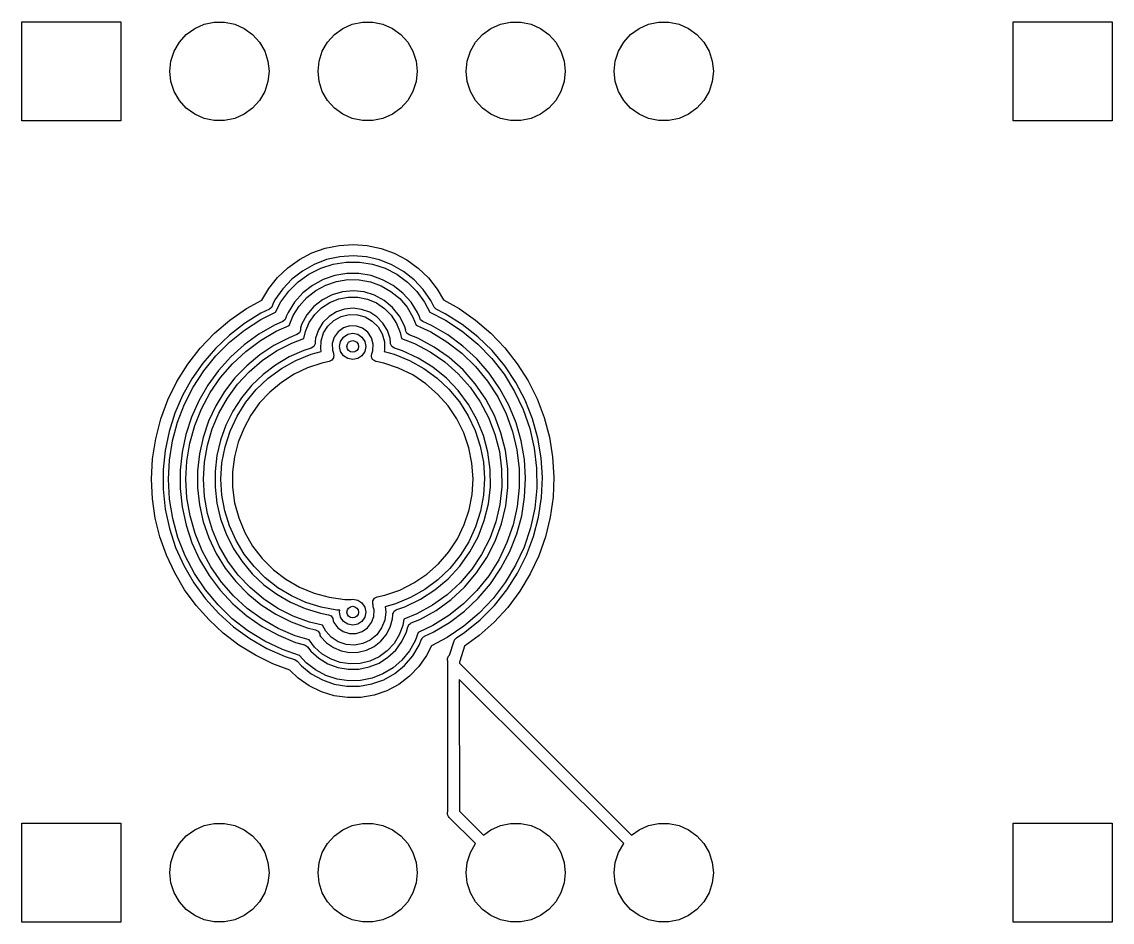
# Model space of a CAD drawing. Extents: x 108.1 to 155.9, y -81.1 to -32.1.
# Drawn here: x 109.07 to 127.77, y -81.1 to -65.65 of the extents above; entities that cross this region are included whole.
import ezdxf

# ---------------------------------------------------------------- set-up
doc = ezdxf.new("R2010")
doc.units = 0
doc.layers.add('BLACK', color=7, linetype='CONTINUOUS')

msp = doc.modelspace()

# ---------------------------------------------------------------- linework, layer by layer
at = {"layer": 'BLACK', "linetype": 'CONTINUOUS'}
for p, q in [((109.075, -67.35), (109.075, -65.65)), ((109.075, -65.65), (110.775, -65.65)), ((110.775, -65.65), (110.775, -67.35)), ((111.896239, -65.868327), (112.04, -65.763878)), ((112.04, -65.763878), (112.202336, -65.691602)), ((112.202336, -65.691602), (112.376151, -65.654656)), ((112.376151, -65.654656), (112.553849, -65.654656)), ((112.553849, -65.654656), (112.727664, -65.691602)), ((112.727664, -65.691602), (112.89, -65.763878)), ((112.89, -65.763878), (113.033761, -65.868327)), ((114.436239, -65.868327), (114.58, -65.763878)), ((114.58, -65.763878), (114.742336, -65.691602)), ((114.742336, -65.691602), (114.916151, -65.654656)), ((114.916151, -65.654656), (115.093849, -65.654656)), ((115.093849, -65.654656), (115.267664, -65.691602)), ((115.267664, -65.691602), (115.43, -65.763878)), ((115.43, -65.763878), (115.573761, -65.868327)), ((116.976239, -65.868327), (117.12, -65.763878)), ((117.12, -65.763878), (117.282336, -65.691602)), ((117.282336, -65.691602), (117.456151, -65.654656)), ((117.456151, -65.654656), (117.633849, -65.654656)), ((117.633849, -65.654656), (117.807664, -65.691602)), ((117.807664, -65.691602), (117.97, -65.763878)), ((117.97, -65.763878), (118.113761, -65.868327)), ((119.516239, -65.868327), (119.66, -65.763878)), ((119.66, -65.763878), (119.822336, -65.691602)), ((119.822336, -65.691602), (119.996151, -65.654656)), ((119.996151, -65.654656), (120.173849, -65.654656)), ((120.173849, -65.654656), (120.347664, -65.691602)), ((120.347664, -65.691602), (120.51, -65.763878)), ((120.51, -65.763878), (120.653761, -65.868327)), ((126.075, -67.35), (126.075, -65.65)), ((126.075, -65.65), (127.775, -65.65)), ((127.775, -65.65), (127.775, -67.35)), ((111.688486, -66.154274), (111.777336, -66.000383)), ((111.777336, -66.000383), (111.896239, -65.868327)), ((113.033761, -65.868327), (113.152664, -66.000383)), ((113.152664, -66.000383), (113.241514, -66.154274)), ((114.228486, -66.154274), (114.317336, -66.000383)), ((114.317336, -66.000383), (114.436239, -65.868327)), ((115.573761, -65.868327), (115.692664, -66.000383)), ((115.692664, -66.000383), (115.781514, -66.154274)), ((116.768486, -66.154274), (116.857336, -66.000383)), ((116.857336, -66.000383), (116.976239, -65.868327)), ((118.113761, -65.868327), (118.232664, -66.000383)), ((118.232664, -66.000383), (118.321514, -66.154274)), ((119.308486, -66.154274), (119.397336, -66.000383)), ((119.397336, -66.000383), (119.516239, -65.868327)), ((120.653761, -65.868327), (120.772664, -66.000383)), ((120.772664, -66.000383), (120.861514, -66.154274)), ((111.633575, -66.323275), (111.688486, -66.154274)), ((113.241514, -66.154274), (113.296425, -66.323275)), ((114.173575, -66.323275), (114.228486, -66.154274)), ((115.781514, -66.154274), (115.836425, -66.323275)), ((116.713575, -66.323275), (116.768486, -66.154274)), ((118.321514, -66.154274), (118.376425, -66.323275)), ((119.253575, -66.323275), (119.308486, -66.154274)), ((120.861514, -66.154274), (120.916425, -66.323275)), ((111.615, -66.5), (111.633575, -66.323275)), ((113.296425, -66.323275), (113.315, -66.5)), ((114.155, -66.5), (114.173575, -66.323275)), ((115.836425, -66.323275), (115.855, -66.5)), ((116.695, -66.5), (116.713575, -66.323275)), ((118.376425, -66.323275), (118.395, -66.5)), ((119.235, -66.5), (119.253575, -66.323275)), ((120.916425, -66.323275), (120.935, -66.5)), ((111.633575, -66.676725), (111.615, -66.5)), ((113.315, -66.5), (113.296425, -66.676725)), ((114.173575, -66.676725), (114.155, -66.5)), ((115.855, -66.5), (115.836425, -66.676725)), ((116.713575, -66.676725), (116.695, -66.5)), ((118.395, -66.5), (118.376425, -66.676725)), ((119.253575, -66.676725), (119.235, -66.5)), ((120.935, -66.5), (120.916425, -66.676725)), ((111.688486, -66.845726), (111.633575, -66.676725)), ((113.296425, -66.676725), (113.241514, -66.845726)), ((114.228486, -66.845726), (114.173575, -66.676725)), ((115.836425, -66.676725), (115.781514, -66.845726)), ((116.768486, -66.845726), (116.713575, -66.676725)), ((118.376425, -66.676725), (118.321514, -66.845726)), ((119.308486, -66.845726), (119.253575, -66.676725)), ((120.916425, -66.676725), (120.861514, -66.845726)), ((111.777336, -66.999617), (111.688486, -66.845726)), ((113.241514, -66.845726), (113.152664, -66.999617)), ((114.317336, -66.999617), (114.228486, -66.845726)), ((115.781514, -66.845726), (115.692664, -66.999617)), ((116.857336, -66.999617), (116.768486, -66.845726)), ((118.321514, -66.845726), (118.232664, -66.999617)), ((119.397336, -66.999617), (119.308486, -66.845726)), ((120.861514, -66.845726), (120.772664, -66.999617)), ((111.896239, -67.131673), (111.777336, -66.999617)), ((112.04, -67.236122), (111.896239, -67.131673)), ((113.033761, -67.131673), (112.89, -67.236122)), ((113.152664, -66.999617), (113.033761, -67.131673)), ((114.436239, -67.131673), (114.317336, -66.999617)), ((114.58, -67.236122), (114.436239, -67.131673)), ((115.573761, -67.131673), (115.43, -67.236122)), ((115.692664, -66.999617), (115.573761, -67.131673)), ((116.976239, -67.131673), (116.857336, -66.999617)), ((117.12, -67.236122), (116.976239, -67.131673)), ((118.113761, -67.131673), (117.97, -67.236122)), ((118.232664, -66.999617), (118.113761, -67.131673)), ((119.516239, -67.131673), (119.397336, -66.999617)), ((119.66, -67.236122), (119.516239, -67.131673)), ((120.653761, -67.131673), (120.51, -67.236122)), ((120.772664, -66.999617), (120.653761, -67.131673)), ((112.202336, -67.308398), (112.04, -67.236122)), ((112.376151, -67.345344), (112.202336, -67.308398)), ((112.727664, -67.308398), (112.553849, -67.345344)), ((112.89, -67.236122), (112.727664, -67.308398)), ((114.742336, -67.308398), (114.58, -67.236122)), ((114.916151, -67.345344), (114.742336, -67.308398)), ((115.267664, -67.308398), (115.093849, -67.345344)), ((115.43, -67.236122), (115.267664, -67.308398)), ((117.282336, -67.308398), (117.12, -67.236122)), ((117.456151, -67.345344), (117.282336, -67.308398)), ((117.807664, -67.308398), (117.633849, -67.345344)), ((117.97, -67.236122), (117.807664, -67.308398)), ((119.822336, -67.308398), (119.66, -67.236122)), ((119.996151, -67.345344), (119.822336, -67.308398)), ((120.347664, -67.308398), (120.173849, -67.345344)), ((120.51, -67.236122), (120.347664, -67.308398)), ((110.775, -67.35), (109.075, -67.35)), ((112.553849, -67.345344), (112.376151, -67.345344)), ((115.093849, -67.345344), (114.916151, -67.345344)), ((117.633849, -67.345344), (117.456151, -67.345344)), ((120.173849, -67.345344), (119.996151, -67.345344)), ((127.775, -67.35), (126.075, -67.35)), ((114.049757, -69.616206), (114.278002, -69.534855)), ((114.278002, -69.534855), (114.515297, -69.485811)), ((114.515297, -69.485811), (114.757092, -69.470015)), ((114.757092, -69.470015), (114.998751, -69.48777)), ((114.998751, -69.48777), (115.23564, -69.538736)), ((115.23564, -69.538736), (115.463219, -69.621934)), ((113.637659, -69.869003), (113.834936, -69.728305)), ((113.834936, -69.728305), (114.049757, -69.616206)), ((114.303249, -69.73145), (114.088895, -69.813477)), ((114.527346, -69.681887), (114.303249, -69.73145)), ((114.756298, -69.665868), (114.527346, -69.681887)), ((114.985113, -69.683742), (114.756298, -69.665868)), ((115.208801, -69.73512), (114.985113, -69.683742)), ((115.422483, -69.818881), (115.208801, -69.73512)), ((115.463219, -69.621934), (115.677124, -69.735771)), ((115.677124, -69.735771), (115.873255, -69.878063)), ((113.461707, -70.035602), (113.637659, -69.869003)), ((113.888959, -69.926178), (113.707801, -70.067095)), ((114.088895, -69.813477), (113.888959, -69.926178)), ((113.99849, -69.979948), (114.200592, -69.878118)), ((114.200592, -69.878118), (114.416078, -69.808974)), ((114.416078, -69.808974), (114.639697, -69.774202)), ((114.639697, -69.774202), (114.866004, -69.774649)), ((114.866004, -69.774649), (115.089484, -69.810302)), ((115.089484, -69.810302), (115.304695, -69.880295)), ((115.304695, -69.880295), (115.506395, -69.982921)), ((115.621499, -69.933199), (115.422483, -69.818881)), ((115.801509, -70.07558), (115.621499, -69.933199)), ((115.873255, -69.878063), (116.04785, -70.046082)), ((113.310455, -70.224908), (113.461707, -70.035602)), ((113.707801, -70.067095), (113.549373, -70.233156)), ((113.65368, -70.271011), (113.814693, -70.111984)), ((113.814693, -70.111984), (113.99849, -69.979948)), ((114.242555, -70.072949), (114.058536, -70.173528)), ((114.44076, -70.004436), (114.242555, -70.072949)), ((114.287888, -70.166932), (114.47281, -70.103906)), ((114.647609, -69.969903), (114.44076, -70.004436)), ((114.47281, -70.103906), (114.665732, -70.073092)), ((114.85732, -69.970317), (114.647609, -69.969903)), ((114.665732, -70.073092), (114.861086, -70.075378)), ((115.064032, -70.005665), (114.85732, -69.970317)), ((114.861086, -70.075378), (115.053234, -70.110699)), ((115.053234, -70.110699), (115.23663, -70.178035)), ((115.261965, -70.074959), (115.064032, -70.005665)), ((115.445586, -70.176263), (115.261965, -70.074959)), ((115.506395, -69.982921), (115.689669, -70.115682)), ((115.689669, -70.115682), (115.850054, -70.275342)), ((115.958586, -70.24292), (115.801509, -70.07558)), ((116.04785, -70.046082), (116.197563, -70.236609)), ((113.192175, -70.424237), (113.310455, -70.224908)), ((113.549373, -70.233156), (113.417128, -70.420739)), ((113.519372, -70.453154), (113.65368, -70.271011)), ((113.893847, -70.303361), (113.753091, -70.458818)), ((114.058536, -70.173528), (113.893847, -70.303361)), ((113.963006, -70.381465), (114.116302, -70.26035)), ((114.116302, -70.26035), (114.287888, -70.166932)), ((114.574823, -70.281614), (114.3952, -70.333787)), ((114.761171, -70.265468), (114.574823, -70.281614)), ((114.94709, -70.285971), (114.761171, -70.265468)), ((115.125442, -70.342333), (114.94709, -70.285971)), ((115.23663, -70.178035), (115.405982, -70.275443)), ((115.405982, -70.275443), (115.556402, -70.400112)), ((115.609762, -70.306744), (115.445586, -70.176263)), ((115.749903, -70.462756), (115.609762, -70.306744)), ((115.850054, -70.275342), (115.983642, -70.458013)), ((116.089306, -70.431568), (115.958586, -70.24292)), ((116.197563, -70.236609), (116.305963, -70.422708)), ((112.931018, -70.568464), (113.192175, -70.424237)), ((113.381155, -70.496027), (113.364303, -70.544971)), ((113.417128, -70.420739), (113.380599, -70.493169)), ((113.380599, -70.493169), (113.381155, -70.496027)), ((113.425777, -70.63331), (113.519372, -70.453154)), ((113.753091, -70.458818), (113.640203, -70.635554)), ((113.832424, -70.52678), (113.963006, -70.381465)), ((114.2292, -70.419986), (114.083195, -70.536899)), ((114.21719, -70.557721), (114.356399, -70.466622)), ((114.3952, -70.333787), (114.2292, -70.419986)), ((114.356399, -70.466622), (114.510685, -70.404385)), ((114.510685, -70.404385), (114.67414, -70.373392)), ((114.67414, -70.373392), (114.840501, -70.374832)), ((114.840501, -70.374832), (115.003394, -70.408648)), ((115.003394, -70.408648), (115.156581, -70.473547)), ((115.28938, -70.432393), (115.125442, -70.342333)), ((115.156581, -70.473547), (115.294192, -70.567041)), ((115.432609, -70.552691), (115.28938, -70.432393)), ((115.556402, -70.400112), (115.683548, -70.548444)), ((115.862093, -70.639935), (115.749903, -70.462756)), ((115.983642, -70.458013), (116.073661, -70.63297)), ((116.139514, -70.533162), (116.089306, -70.431568)), ((116.305963, -70.422708), (116.574423, -70.571848)), ((112.643217, -70.767956), (112.931018, -70.568464)), ((113.176807, -70.651347), (112.896142, -70.825496)), ((113.17508, -70.760433), (113.425777, -70.63331)), ((113.325237, -70.578932), (113.176807, -70.651347)), ((113.364303, -70.544971), (113.325237, -70.578932)), ((113.640203, -70.635554), (113.609688, -70.70732)), ((113.728323, -70.692103), (113.832424, -70.52678)), ((113.962791, -70.68004), (113.872611, -70.843911)), ((114.083195, -70.536899), (113.962791, -70.68004)), ((114.004558, -70.811569), (114.098393, -70.67419)), ((114.098393, -70.67419), (114.21719, -70.557721)), ((114.469173, -70.629238), (114.343833, -70.70727)), ((114.60882, -70.581304), (114.469173, -70.629238)), ((114.552065, -70.706732), (114.688697, -70.673315)), ((114.75566, -70.565911), (114.60882, -70.581304)), ((114.688697, -70.673315), (114.829338, -70.67564)), ((114.902212, -70.583843), (114.75566, -70.565911)), ((114.829338, -70.67564), (114.964792, -70.713555)), ((115.041009, -70.634186), (114.902212, -70.583843)), ((115.164979, -70.714376), (115.041009, -70.634186)), ((115.294192, -70.567041), (115.410956, -70.685549)), ((115.410956, -70.685549), (115.502399, -70.824531)), ((115.54963, -70.69861), (115.432609, -70.552691)), ((115.683548, -70.548444), (115.783752, -70.716157)), ((115.893078, -70.713613), (115.862093, -70.639935)), ((116.073661, -70.63297), (116.34021, -70.769281)), ((116.145037, -70.549369), (116.139514, -70.533162)), ((116.183995, -70.583454), (116.145037, -70.549369)), ((116.3376, -70.659028), (116.183995, -70.583454)), ((116.627278, -70.841537), (116.3376, -70.659028)), ((116.574423, -70.571848), (116.858289, -70.769119)), ((112.377121, -70.995595), (112.643217, -70.767956)), ((112.896142, -70.825496), (112.634576, -71.0272)), ((112.89687, -70.940408), (113.17508, -70.760433)), ((113.409492, -70.856385), (113.14004, -71.011287)), ((113.551581, -70.793454), (113.409492, -70.856385)), ((113.436361, -70.959537), (113.659214, -70.859336)), ((113.591876, -70.760961), (113.551581, -70.793454)), ((113.610525, -70.712673), (113.591876, -70.760961)), ((113.609688, -70.70732), (113.610525, -70.712673)), ((113.659214, -70.859336), (113.728323, -70.692103)), ((113.872611, -70.843911), (113.852677, -70.906837)), ((113.939279, -70.964594), (114.004558, -70.811569)), ((114.239187, -70.811424), (114.160566, -70.936395)), ((114.343833, -70.70727), (114.239187, -70.811424)), ((114.250785, -70.988903), (114.325709, -70.869858)), ((114.325709, -70.869858), (114.428373, -70.773706)), ((114.428373, -70.773706), (114.552065, -70.706732)), ((114.699231, -70.86918), (114.591295, -70.903037)), ((114.812337, -70.871049), (114.699231, -70.86918)), ((114.919094, -70.908456), (114.812337, -70.871049)), ((114.964792, -70.713555), (115.086202, -70.78458)), ((115.086202, -70.78458), (115.185632, -70.884073)), ((115.267807, -70.820326), (115.164979, -70.714376)), ((115.344254, -70.946638), (115.267807, -70.820326)), ((115.502399, -70.824531), (115.565019, -70.978663)), ((115.635951, -70.864547), (115.54963, -70.69861)), ((115.658224, -70.941034), (115.635951, -70.864547)), ((115.783752, -70.716157), (115.838439, -70.857799)), ((115.838439, -70.857799), (116.087704, -70.972126)), ((115.892999, -70.714116), (115.893078, -70.713613)), ((115.911587, -70.762427), (115.892999, -70.714116)), ((115.95184, -70.794972), (115.911587, -70.762427)), ((116.09969, -70.860742), (115.95184, -70.794972)), ((116.379363, -71.023607), (116.09969, -70.860742)), ((116.34021, -70.769281), (116.628419, -70.95891)), ((116.896179, -71.05347), (116.627278, -70.841537)), ((116.858289, -70.769119), (117.120988, -70.993807)), ((112.135472, -71.249036), (112.377121, -70.995595)), ((112.634576, -71.0272), (112.394804, -71.254379)), ((112.639035, -71.148526), (112.89687, -70.940408)), ((113.14004, -71.011287), (112.88829, -71.193552)), ((113.166943, -71.118083), (113.436361, -70.959537)), ((113.793398, -71.017962), (113.657522, -71.070262)), ((113.835234, -70.987479), (113.793397, -71.017962)), ((113.793397, -71.017962), (113.793398, -71.017962)), ((113.856225, -70.940162), (113.835234, -70.987479)), ((113.852677, -70.906837), (113.856225, -70.940162)), ((113.91429, -71.083483), (113.939279, -70.964594)), ((114.160566, -70.936395), (114.111976, -71.075815)), ((114.208498, -71.123056), (114.250785, -70.988903)), ((114.499522, -70.969175), (114.433257, -71.060856)), ((114.591295, -70.903037), (114.499522, -70.969175)), ((114.590901, -71.060901), (114.663896, -71.012127)), ((114.663896, -71.012127), (114.75, -70.995)), ((114.75, -70.995), (114.836104, -71.012127)), ((114.836104, -71.012127), (114.909099, -71.060901)), ((115.008631, -70.977591), (114.919094, -70.908456)), ((115.071829, -71.071412), (115.008631, -70.977591)), ((115.185632, -70.884073), (115.256581, -71.005529)), ((115.256581, -71.005529), (115.29441, -71.141006)), ((115.390424, -71.086879), (115.344254, -70.946638)), ((115.565019, -70.978663), (115.585114, -71.083229)), ((115.65777, -70.945092), (115.658224, -70.941034)), ((115.678501, -70.992523), (115.65777, -70.945092)), ((115.72017, -71.023234), (115.678501, -70.992523)), ((115.867758, -71.081088), (115.72017, -71.023234)), ((116.087704, -70.972126), (116.365115, -71.139703)), ((116.639614, -71.215989), (116.379363, -71.023607)), ((116.628419, -70.95891), (116.894238, -71.178829)), ((117.141327, -71.292479), (116.896179, -71.05347)), ((117.120988, -70.993807), (117.359885, -71.243655)), ((112.404411, -71.382499), (112.639035, -71.148526)), ((112.88829, -71.193552), (112.65701, -71.401177)), ((112.916438, -71.305085), (113.166943, -71.118083)), ((113.398867, -71.204009), (113.156355, -71.365186)), ((113.657522, -71.070262), (113.398867, -71.204009)), ((113.443088, -71.298732), (113.704313, -71.163306)), ((113.704313, -71.163306), (113.91429, -71.083483)), ((114.083206, -71.221645), (114.039558, -71.249472)), ((114.107092, -71.175721), (114.083206, -71.221645)), ((114.111976, -71.075815), (114.105338, -71.135882)), ((114.105338, -71.135882), (114.107092, -71.175721)), ((114.201615, -71.263547), (114.208498, -71.123056)), ((114.433257, -71.060856), (114.39925, -71.168745)), ((114.39925, -71.168745), (114.400963, -71.281854)), ((114.525, -71.22), (114.542127, -71.133896)), ((114.542127, -71.306104), (114.525, -71.22)), ((114.542127, -71.133896), (114.590901, -71.060901)), ((114.909099, -71.060901), (114.957873, -71.133896)), ((114.957873, -71.133896), (114.975, -71.22)), ((114.975, -71.22), (114.957873, -71.306104)), ((115.102252, -71.180366), (115.071829, -71.071412)), ((115.096802, -71.293356), (115.102252, -71.180366)), ((115.29441, -71.141006), (115.296646, -71.281648)), ((115.39726, -71.160384), (115.390424, -71.086879)), ((115.398373, -71.163399), (115.39726, -71.160384)), ((115.397743, -71.177066), (115.398373, -71.163399)), ((115.421534, -71.223039), (115.397743, -71.177066)), ((115.465123, -71.250957), (115.421534, -71.223039)), ((115.585114, -71.083229), (115.810876, -71.170165)), ((115.810876, -71.170165), (116.080912, -71.313161)), ((116.147139, -71.230964), (115.867758, -71.081088)), ((116.406741, -71.412962), (116.147139, -71.230964)), ((116.365115, -71.139703), (116.621785, -71.337589)), ((116.877341, -71.435595), (116.639614, -71.215989)), ((116.894238, -71.178829), (117.134499, -71.426414)), ((117.359885, -71.243655), (117.572579, -71.516156)), ((111.920759, -71.525667), (112.135472, -71.249036)), ((112.394804, -71.254379), (112.179297, -71.504694)), ((112.195576, -71.639754), (112.404411, -71.382499)), ((112.65701, -71.401177), (112.448742, -71.631879)), ((112.687839, -71.51831), (112.916438, -71.305085)), ((113.156355, -71.365186), (112.932882, -71.551868)), ((113.199129, -71.463238), (113.443088, -71.298732)), ((113.662029, -71.401398), (113.428404, -71.540103)), ((113.910027, -71.290417), (113.662029, -71.401398)), ((113.773892, -71.461664), (114.035445, -71.355936)), ((114.039559, -71.249473), (113.910027, -71.290417)), ((114.035445, -71.355936), (114.211247, -71.309311)), ((114.039558, -71.249472), (114.039559, -71.249473)), ((114.211247, -71.309311), (114.201615, -71.263547)), ((114.42239, -71.41379), (114.39365, -71.456842)), ((114.400963, -71.281854), (114.419425, -71.335317)), ((114.419425, -71.335317), (114.420643, -71.351785)), ((114.420643, -71.351785), (114.425753, -71.362135)), ((114.425753, -71.362135), (114.42239, -71.41379)), ((114.590901, -71.379099), (114.542127, -71.306104)), ((114.663896, -71.427873), (114.590901, -71.379099)), ((114.75, -71.445), (114.663896, -71.427873)), ((114.836104, -71.427873), (114.75, -71.445)), ((114.909099, -71.379099), (114.836104, -71.427873)), ((114.957873, -71.306104), (114.909099, -71.379099)), ((115.07106, -71.397648), (115.073088, -71.378742)), ((115.074916, -71.40636), (115.07106, -71.397648)), ((115.071967, -71.361791), (115.075727, -71.354153)), ((115.073088, -71.378742), (115.071967, -71.361791)), ((115.075385, -71.413442), (115.074916, -71.40636)), ((115.083261, -71.425213), (115.075385, -71.413442)), ((115.075727, -71.354153), (115.076583, -71.34618)), ((115.076583, -71.34618), (115.096802, -71.293356)), ((115.092012, -71.444983), (115.083261, -71.425213)), ((115.296646, -71.281648), (115.289788, -71.30961)), ((115.289788, -71.30961), (115.461533, -71.354931)), ((115.461533, -71.354931), (115.722535, -71.459957)), ((115.465123, -71.250958), (115.465123, -71.250957)), ((115.606332, -71.295838), (115.465123, -71.250958)), ((115.875291, -71.420251), (115.606332, -71.295838)), ((116.126576, -71.577326), (115.875291, -71.420251)), ((116.080912, -71.313161), (116.331986, -71.487313)), ((116.642891, -71.624504), (116.406741, -71.412962)), ((116.621785, -71.337589), (116.854418, -71.563244)), ((117.134499, -71.426414), (117.346338, -71.698716)), ((117.360009, -71.55592), (117.141327, -71.292479)), ((111.735194, -71.822638), (111.920759, -71.525667)), ((112.179297, -71.504694), (111.990274, -71.775566)), ((112.483877, -71.755211), (112.687839, -71.51831)), ((112.932882, -71.551868), (112.731119, -71.761824)), ((112.975658, -71.654652), (113.199129, -71.463238)), ((113.428404, -71.540103), (113.212239, -71.7047)), ((113.300256, -71.766263), (113.52755, -71.599154)), ((113.52755, -71.599154), (113.773892, -71.461664)), ((113.976445, -71.586362), (113.74406, -71.697645)), ((114.220884, -71.504898), (113.976445, -71.586362)), ((114.347235, -71.479757), (114.220884, -71.504898)), ((114.39365, -71.456842), (114.347235, -71.479757)), ((115.100762, -71.451369), (115.092012, -71.444983)), ((115.104171, -71.456464), (115.100762, -71.451369)), ((115.115144, -71.461866), (115.104171, -71.456464)), ((115.133823, -71.4755), (115.115144, -71.461866)), ((115.145345, -71.476736), (115.133823, -71.4755)), ((115.150611, -71.479329), (115.145345, -71.476736)), ((115.282653, -71.50548), (115.150611, -71.479329)), ((115.537669, -71.591753), (115.282653, -71.50548)), ((115.779289, -71.710477), (115.537669, -71.591753)), ((115.722535, -71.459957), (115.968465, -71.596597)), ((115.968465, -71.596597), (116.195513, -71.762734)), ((116.356242, -71.764598), (116.126576, -71.577326)), ((116.331986, -71.487313), (116.560522, -71.690138)), ((116.854418, -71.563244), (117.060028, -71.81377)), ((117.089712, -71.679809), (116.877341, -71.435595)), ((117.549805, -71.840877), (117.360009, -71.55592)), ((117.572579, -71.516156), (117.756936, -71.808573)), ((111.990274, -71.775566), (111.829684, -72.064203)), ((112.014827, -71.917462), (112.195576, -71.639754)), ((112.448742, -71.631879), (112.265777, -71.88312)), ((112.306989, -72.012957), (112.483877, -71.755211)), ((112.731119, -71.761824), (112.553475, -71.992547)), ((112.775627, -71.870444), (112.975658, -71.654652)), ((113.212239, -71.7047), (113.016389, -71.893014)), ((113.095553, -71.960388), (113.300256, -71.766263)), ((113.74406, -71.697645), (113.52735, -71.837013)), ((116.003406, -71.859633), (115.779289, -71.710477)), ((116.195513, -71.762734), (116.400159, -71.955793)), ((116.560682, -71.979123), (116.356242, -71.764598)), ((116.560522, -71.690138), (116.763264, -71.918749)), ((116.852244, -71.862596), (116.642891, -71.624504)), ((117.274194, -71.945718), (117.089712, -71.679809)), ((117.346338, -71.698716), (117.52723, -71.992489)), ((111.580689, -72.136891), (111.735194, -71.822638)), ((111.864151, -72.21257), (112.014827, -71.917462)), ((112.265777, -71.88312), (112.110126, -72.152139)), ((112.553475, -71.992547), (112.402074, -72.241279)), ((112.60168, -72.107764), (112.775627, -71.870444)), ((113.016389, -71.893014), (112.843441, -72.102558)), ((112.916629, -72.178504), (113.095553, -71.960388)), ((113.52735, -71.837013), (113.329692, -72.002294)), ((116.206208, -72.036685), (116.003406, -71.859633)), ((116.400159, -71.955793), (116.579233, -72.172783)), ((116.736685, -72.217535), (116.560682, -71.979123)), ((116.763264, -71.918749), (116.937324, -72.169887)), ((117.031837, -72.123868), (116.852244, -71.862596)), ((117.060028, -71.81377), (117.235973, -72.08595)), ((117.428589, -72.230154), (117.274194, -71.945718)), ((117.52723, -71.992489), (117.675018, -72.30423)), ((117.708613, -72.144197), (117.549805, -71.840877)), ((117.756936, -71.808573), (117.911105, -72.117972)), ((111.458836, -72.465187), (111.580689, -72.136891)), ((111.829684, -72.064203), (111.69918, -72.367633)), ((112.110126, -72.152139), (111.9835, -72.435978)), ((112.159287, -72.288469), (112.306989, -72.012957)), ((112.456113, -72.363477), (112.60168, -72.107764)), ((112.843441, -72.102558), (112.69568, -72.330564)), ((112.766274, -72.417211), (112.916629, -72.178504)), ((113.329692, -72.002294), (113.154165, -72.190913)), ((116.384245, -72.238623), (116.206208, -72.036685)), ((116.579233, -72.172783), (116.72996, -72.410341)), ((116.937324, -72.169887), (117.080222, -72.439974)), ((117.179128, -72.40462), (117.031837, -72.123868)), ((117.235973, -72.08595), (117.379995, -72.376288)), ((117.834677, -72.462522), (117.708613, -72.144197)), ((117.911105, -72.117972), (118.033539, -72.441245)), ((111.69918, -72.367633), (111.600107, -72.682729)), ((111.745205, -72.521834), (111.864151, -72.21257)), ((112.042537, -72.578455), (112.159287, -72.288469)), ((112.402074, -72.241279), (112.278723, -72.50505)), ((112.340851, -72.634204), (112.456113, -72.363477)), ((112.69568, -72.330564), (112.575059, -72.574018)), ((113.154165, -72.190913), (113.003505, -72.39993)), ((116.534491, -72.462011), (116.384245, -72.238623)), ((116.881488, -72.476087), (116.736685, -72.217535)), ((117.551056, -72.529725), (117.428589, -72.230154)), ((117.675018, -72.30423), (117.787941, -72.630225)), ((111.37089, -72.804144), (111.458836, -72.465187)), ((111.659298, -72.841852), (111.745205, -72.521834)), ((111.9835, -72.435978), (111.887292, -72.731516)), ((112.278723, -72.50505), (112.184897, -72.780707)), ((112.64683, -72.672791), (112.766274, -72.417211)), ((113.003505, -72.39993), (112.88006, -72.626089)), ((116.65439, -72.70305), (116.534491, -72.462011)), ((116.72996, -72.410341), (116.850004, -72.664785)), ((116.992814, -72.750721), (116.881488, -72.476087)), ((117.080222, -72.439974), (117.189922, -72.725164)), ((117.292032, -72.700879), (117.179128, -72.40462)), ((117.379995, -72.376288), (117.490243, -72.681057)), ((117.640136, -72.840862), (117.551056, -72.529725)), ((117.926602, -72.79233), (117.834677, -72.462522)), ((118.033539, -72.441245), (118.123007, -72.775148)), ((111.600107, -72.682729), (111.533486, -73.006245)), ((111.887292, -72.731516), (111.82256, -73.035504)), ((111.958133, -72.879451), (112.042537, -72.578455)), ((112.257416, -72.916369), (112.340851, -72.634204)), ((112.575059, -72.574018), (112.483171, -72.829706)), ((112.560157, -72.941261), (112.64683, -72.672791)), ((112.88006, -72.626089), (112.785752, -72.865866)), ((116.741903, -72.957643), (116.65439, -72.70305)), ((116.850004, -72.664785), (116.937503, -72.932172)), ((117.189922, -72.725164), (117.264861, -73.021392)), ((117.36895, -73.008451), (117.292032, -72.700879)), ((117.490243, -72.681057), (117.565303, -72.996342)), ((117.787941, -72.630225), (117.864653, -72.966586)), ((111.317758, -73.150271), (111.37089, -72.804144)), ((111.607372, -73.169107), (111.659298, -72.841852)), ((111.907084, -73.187861), (111.958133, -72.879451)), ((112.184897, -72.780707), (112.121716, -73.064958)), ((112.20691, -73.206244), (112.257416, -72.916369)), ((112.483171, -72.829706), (112.421229, -73.094248)), ((112.785752, -72.865866), (112.722052, -73.115523)), ((117.068918, -73.037121), (116.992814, -72.750721)), ((117.694766, -73.159856), (117.640136, -72.840862)), ((117.983369, -73.12997), (117.926602, -72.79233)), ((118.123007, -72.775148), (118.178613, -73.116328)), ((111.533486, -73.006245), (111.500002, -73.334848)), ((111.82256, -73.035504), (111.790015, -73.344598)), ((112.121716, -73.064958), (112.089936, -73.354406)), ((112.421229, -73.094248), (112.390052, -73.364151)), ((112.507608, -73.218437), (112.560157, -72.941261)), ((112.722052, -73.115523), (112.689951, -73.371172)), ((116.795543, -73.221459), (116.741903, -72.957643)), ((116.937503, -72.932172), (116.991104, -73.208359)), ((117.108602, -73.330792), (117.068918, -73.037121)), ((117.264861, -73.021392), (117.303971, -73.324439)), ((117.408794, -73.322981), (117.36895, -73.008451)), ((117.565303, -72.996342), (117.604209, -73.318095)), ((117.864653, -72.966586), (117.90424, -73.309306)), ((118.178613, -73.116328), (118.199797, -73.461359)), ((111.299986, -73.5), (111.317758, -73.150271)), ((111.59, -73.5), (111.607372, -73.169107)), ((111.89, -73.5), (111.907084, -73.187861)), ((112.19, -73.5), (112.20691, -73.206244)), ((112.49, -73.5), (112.507608, -73.218437)), ((116.814396, -73.490011), (116.795543, -73.221459)), ((116.991104, -73.208359), (117.009974, -73.489065)), ((117.714297, -73.482904), (117.694766, -73.159856)), ((118.00435, -73.471705), (117.983369, -73.12997)), ((111.500002, -73.334848), (111.499986, -73.5)), ((111.790015, -73.344598), (111.79, -73.5)), ((112.089936, -73.354406), (112.09, -73.5)), ((112.390052, -73.364151), (112.39, -73.5)), ((112.689951, -73.371172), (112.69, -73.5)), ((116.798142, -73.758734), (116.814396, -73.490011)), ((117.009974, -73.489065), (116.993821, -73.769941)), ((117.111245, -73.62712), (117.108602, -73.330792)), ((117.303971, -73.324439), (117.306696, -73.629987)), ((117.410999, -73.640017), (117.408794, -73.322981)), ((117.604209, -73.318095), (117.606464, -73.642184)), ((117.698494, -73.806156), (117.714297, -73.482904)), ((117.90424, -73.309306), (117.90623, -73.654299)), ((117.989314, -73.813753), (118.00435, -73.471705)), ((118.199797, -73.461359), (118.186346, -73.806779)), ((111.299987, -73.500004), (111.299986, -73.5)), ((111.316167, -73.833735), (111.299987, -73.500004)), ((111.499986, -73.5), (111.499987, -73.5)), ((111.499987, -73.5), (111.500008, -73.670716)), ((111.500008, -73.670716), (111.535778, -74.010269)), ((111.608186, -73.838533), (111.59, -73.5)), ((111.79, -73.5), (111.790067, -73.659007)), ((111.790067, -73.659007), (111.824136, -73.975192)), ((111.907531, -73.816177), (111.89, -73.5)), ((112.09, -73.5), (112.090041, -73.647483)), ((112.090041, -73.647483), (112.122649, -73.940641)), ((112.190001, -73.500004), (112.19, -73.5)), ((112.207254, -73.796708), (112.190001, -73.500004)), ((112.390001, -73.5), (112.389987, -73.637227)), ((112.389987, -73.637227), (112.421797, -73.909831)), ((112.39, -73.5), (112.390001, -73.5)), ((112.506478, -73.772413), (112.49, -73.5)), ((112.69, -73.5), (112.69, -73.63502)), ((112.69, -73.63502), (112.725247, -73.902748)), ((117.076804, -73.921451), (117.111245, -73.62712)), ((117.306696, -73.629987), (117.272996, -73.933683)), ((117.375534, -73.95507), (117.410999, -73.640017)), ((117.606464, -73.642184), (117.572036, -73.964447)), ((117.90623, -73.654299), (117.870598, -73.997453)), ((111.364554, -74.164339), (111.316167, -73.833735)), ((111.662535, -74.17317), (111.608186, -73.838533)), ((111.959907, -74.128477), (111.907531, -73.816177)), ((112.258779, -74.089417), (112.207254, -73.796708)), ((112.555671, -74.040853), (112.506478, -73.772413)), ((116.747058, -74.023057), (116.798142, -73.758734)), ((116.993821, -73.769941), (116.942896, -74.046634)), ((117.647546, -74.125758), (117.698494, -73.806156)), ((117.938426, -74.152329), (117.989314, -73.813753)), ((118.186346, -73.806779), (118.138397, -74.149119)), ((111.535778, -74.010269), (111.606926, -74.344205)), ((111.824136, -73.975192), (111.891882, -74.285907)), ((112.122649, -73.940641), (112.187467, -74.228397)), ((112.421797, -73.909831), (112.484987, -74.176912)), ((112.636863, -74.301407), (112.555671, -74.040853)), ((112.725247, -73.902748), (112.795139, -74.163586)), ((116.662013, -74.278484), (116.747058, -74.023057)), ((116.942896, -74.046634), (116.857987, -74.314855)), ((117.00582, -74.209163), (117.076804, -73.921451)), ((117.272996, -73.933683), (117.203352, -74.231201)), ((117.302902, -74.263682), (117.375534, -73.95507)), ((117.572036, -73.964447), (117.50137, -74.280745)), ((117.870598, -73.997453), (117.797771, -74.334677)), ((111.444696, -74.488713), (111.364554, -74.164339)), ((111.75242, -74.500058), (111.662535, -74.17317)), ((112.046489, -74.433073), (111.959907, -74.128477)), ((112.187467, -74.228397), (112.2837, -74.507223)), ((112.343882, -74.374181), (112.258779, -74.089417)), ((112.484987, -74.176912), (112.578707, -74.434868)), ((112.795139, -74.163586), (112.898478, -74.41307)), ((116.899408, -74.485738), (117.00582, -74.209163)), ((117.203352, -74.231201), (117.098755, -74.518302)), ((117.562061, -74.437902), (117.647546, -74.125758)), ((117.852251, -74.483685), (117.938426, -74.152329)), ((118.138397, -74.149119), (118.05643, -74.484941)), ((111.606926, -74.344205), (111.712668, -74.66885)), ((111.891882, -74.285907), (111.992526, -74.587576)), ((112.461417, -74.647162), (112.343882, -74.374181)), ((112.748869, -74.550274), (112.636863, -74.301407)), ((112.898478, -74.41307), (113.033498, -74.64693)), ((116.544452, -74.520673), (116.662013, -74.278484)), ((116.857987, -74.314855), (116.740412, -74.570449)), ((117.19413, -74.561483), (117.302902, -74.263682)), ((117.50137, -74.280745), (117.395372, -74.587018)), ((117.797771, -74.334677), (117.688615, -74.661952)), ((111.555839, -74.803813), (111.444696, -74.488713)), ((111.876808, -74.815435), (111.75242, -74.500058)), ((111.992526, -74.587576), (112.124908, -74.876728)), ((112.166212, -74.726231), (112.046489, -74.433073)), ((112.2837, -74.507223), (112.410167, -74.773702)), ((112.578707, -74.434868), (112.701693, -74.680224)), ((112.890056, -74.783826), (112.748869, -74.550274)), ((116.396375, -74.745504), (116.544452, -74.520673)), ((116.740412, -74.570449), (116.591991, -74.809454)), ((116.75924, -74.746832), (116.899408, -74.485738)), ((117.098755, -74.518302), (116.960697, -74.790895)), ((117.050759, -74.844257), (117.19413, -74.561483)), ((117.395372, -74.587018), (117.255403, -74.879332)), ((117.443057, -74.738866), (117.562061, -74.437902)), ((117.731741, -74.804154), (117.852251, -74.483685)), ((118.05643, -74.484941), (117.941268, -74.810876)), ((111.712668, -74.66885), (111.85184, -74.98063)), ((112.317611, -75.004355), (112.166212, -74.726231)), ((112.410167, -74.773702), (112.565319, -75.024566)), ((112.609798, -74.904682), (112.461417, -74.647162)), ((112.701693, -74.680224), (112.852287, -74.909672)), ((113.058366, -74.998657), (112.890056, -74.783826)), ((113.033498, -74.64693), (113.197887, -74.861167)), ((116.2203, -74.949155), (116.396375, -74.745504)), ((116.587517, -74.988344), (116.75924, -74.746832)), ((116.960697, -74.790895), (116.791143, -75.045097)), ((117.291954, -75.025064), (117.443057, -74.738866)), ((117.688615, -74.661952), (117.544433, -74.975377)), ((111.696943, -75.106683), (111.555839, -74.803813)), ((111.85184, -74.98063), (112.022911, -75.276114)), ((112.034267, -75.115672), (111.876808, -74.815435)), ((112.124908, -74.876728), (112.287505, -75.150032)), ((112.787026, -75.143268), (112.609798, -74.904682)), ((112.852287, -74.909672), (113.028459, -75.12012)), ((113.197887, -74.861167), (113.388833, -75.052113)), ((116.019221, -75.128161), (116.2203, -74.949155)), ((116.591991, -74.809454), (116.415025, -75.028166)), ((116.874818, -75.108002), (117.050759, -74.844257)), ((117.255403, -74.879332), (117.083261, -75.153933)), ((117.544433, -74.975377), (117.366942, -75.271217)), ((117.57823, -75.110189), (117.731741, -74.804154)), ((117.941268, -74.810876), (117.794068, -75.12365)), ((111.866682, -75.394484), (111.696943, -75.106683)), ((112.222984, -75.397312), (112.034267, -75.115672)), ((112.287505, -75.150032), (112.478446, -75.404345)), ((112.498829, -75.264038), (112.317611, -75.004355)), ((112.565319, -75.024566), (112.747253, -75.256741)), ((112.990713, -75.359705), (112.787026, -75.143268)), ((113.028459, -75.12012), (113.227836, -75.308731)), ((113.251343, -75.191634), (113.058366, -74.998657)), ((113.388833, -75.052113), (113.60307, -75.216502)), ((115.796558, -75.279479), (116.019221, -75.128161)), ((116.415025, -75.028166), (116.212256, -75.223197)), ((116.386935, -75.206482), (116.587517, -74.988344)), ((116.791143, -75.045097), (116.59251, -75.277286)), ((116.668797, -75.348983), (116.874818, -75.108002)), ((117.083261, -75.153933), (116.881156, -75.407295)), ((117.110551, -75.293083), (117.291954, -75.025064)), ((117.393418, -75.398403), (117.57823, -75.110189)), ((117.794068, -75.12365), (117.616307, -75.420124)), ((112.022911, -75.276114), (112.223997, -75.552048)), ((112.707644, -75.502095), (112.498829, -75.264038)), ((112.747253, -75.256741), (112.953738, -75.467379)), ((113.218112, -75.551076), (112.990713, -75.359705)), ((113.227836, -75.308731), (113.447729, -75.472962)), ((113.466174, -75.359944), (113.251343, -75.191634)), ((113.699726, -75.501131), (113.466174, -75.359944)), ((113.60307, -75.216502), (113.83693, -75.351522)), ((113.83693, -75.351522), (114.086414, -75.454861)), ((115.556097, -75.400536), (115.796558, -75.279479)), ((116.212256, -75.223197), (115.986826, -75.391523)), ((116.160645, -75.397819), (116.386935, -75.206482)), ((116.59251, -75.277286), (116.367627, -75.484155)), ((116.435613, -75.56379), (116.668797, -75.348983)), ((116.901011, -75.53973), (117.110551, -75.293083)), ((117.366942, -75.271217), (117.158258, -75.545944)), ((112.063466, -75.664515), (111.866682, -75.394484)), ((112.440788, -75.657114), (112.222984, -75.397312)), ((112.478446, -75.404345), (112.695533, -75.636739)), ((112.941497, -75.715608), (112.707644, -75.502095)), ((112.953738, -75.467379), (113.182245, -75.653899)), ((113.447729, -75.472962), (113.685175, -75.610601)), ((113.948593, -75.613137), (113.699726, -75.501131)), ((114.086414, -75.454861), (114.347252, -75.524753)), ((114.347252, -75.524753), (114.61498, -75.56)), ((115.095561, -75.583312), (115.123929, -75.540014)), ((115.123929, -75.540014), (115.170146, -75.5167)), ((115.170146, -75.5167), (115.301928, -75.489272)), ((115.301928, -75.489272), (115.556097, -75.400536)), ((115.74223, -75.530537), (115.482257, -75.638083)), ((115.986826, -75.391523), (115.74223, -75.530537)), ((115.912201, -75.559351), (116.160645, -75.397819)), ((116.367627, -75.484155), (116.119699, -75.662756)), ((116.881156, -75.407295), (116.651684, -75.636164)), ((116.665832, -75.762064), (116.901011, -75.53973)), ((117.158258, -75.545944), (116.920869, -75.796285)), ((117.17935, -75.665607), (117.393418, -75.398403)), ((117.616307, -75.420124), (117.409769, -75.69732)), ((112.285448, -75.914244), (112.063466, -75.664515)), ((112.223997, -75.552048), (112.452885, -75.805398)), ((112.685171, -75.892087), (112.440788, -75.657114)), ((112.695533, -75.636739), (112.936267, -75.844538)), ((113.197521, -75.901959), (112.941497, -75.715608)), ((113.182245, -75.653899), (113.429971, -75.814014)), ((113.466158, -75.714802), (113.218112, -75.551076)), ((113.73151, -75.848675), (113.466158, -75.714802)), ((113.685175, -75.610601), (113.936973, -75.719792)), ((113.936973, -75.719792), (114.199729, -75.799064)), ((114.209147, -75.694329), (113.948593, -75.613137)), ((114.477587, -75.743522), (114.209147, -75.694329)), ((114.61498, -75.56), (114.724863, -75.56)), ((114.724863, -75.56), (114.75, -75.555)), ((114.75, -75.555), (114.836104, -75.572127)), ((114.836104, -75.572127), (114.909099, -75.620901)), ((114.909099, -75.620901), (114.957873, -75.693896)), ((114.957873, -75.693896), (114.975, -75.78)), ((115.092643, -75.634993), (115.095561, -75.583312)), ((115.103411, -75.65634), (115.092643, -75.634993)), ((115.117689, -75.740022), (115.103376, -75.685766)), ((115.103376, -75.685766), (115.103377, -75.685766)), ((115.103377, -75.685766), (115.103411, -75.65634)), ((115.482257, -75.638083), (115.303725, -75.687047)), ((115.303725, -75.687047), (115.315712, -75.776169)), ((115.505117, -75.735931), (115.645504, -75.68854)), ((115.645504, -75.68854), (115.912201, -75.559351)), ((116.119699, -75.662756), (115.852256, -75.810546)), ((116.178567, -75.749381), (116.435613, -75.56379)), ((116.651684, -75.636164), (116.397792, -75.837602)), ((116.938394, -75.908843), (117.17935, -75.665607)), ((117.409769, -75.69732), (117.176529, -75.952457)), ((112.530547, -76.141329), (112.285448, -75.914244)), ((112.452885, -75.805398), (112.707057, -76.033373)), ((112.95332, -76.099527), (112.685171, -75.892087)), ((112.936267, -75.844538), (113.197877, -76.025352)), ((113.472577, -76.058865), (113.197521, -75.901959)), ((113.429971, -75.814014), (113.693879, -75.945761)), ((114.010589, -75.950891), (113.73151, -75.848675)), ((114.199729, -75.799064), (114.334819, -75.823192)), ((114.334819, -75.823192), (114.334818, -75.823193)), ((114.334818, -75.823193), (114.381682, -75.845177)), ((114.381682, -75.845177), (114.411274, -75.887648)), ((114.411274, -75.887648), (114.414651, -75.927311)), ((114.531605, -75.746789), (114.477587, -75.743522)), ((114.525, -75.78), (114.531605, -75.746789)), ((114.542127, -75.866104), (114.525, -75.78)), ((114.590901, -75.939099), (114.542127, -75.866104)), ((114.957873, -75.866104), (114.909099, -75.939099)), ((114.975, -75.78), (114.957873, -75.866104)), ((115.074421, -75.957608), (115.112753, -75.852135)), ((115.112753, -75.852135), (115.117689, -75.740022)), ((115.298547, -75.918351), (115.246228, -76.051666)), ((115.315712, -75.776169), (115.298547, -75.918351)), ((115.392914, -76.037426), (115.432575, -75.897038)), ((115.432575, -75.897038), (115.437319, -75.824251)), ((115.437319, -75.824251), (115.43732, -75.824251)), ((115.43732, -75.824251), (115.4395, -75.817803)), ((115.439066, -75.811013), (115.44768, -75.793612)), ((115.4395, -75.817803), (115.439066, -75.811013)), ((115.44768, -75.793612), (115.453902, -75.775215)), ((115.453902, -75.775215), (115.459013, -75.770721)), ((115.459013, -75.770721), (115.462033, -75.764623)), ((115.462033, -75.764623), (115.478197, -75.753858)), ((115.478197, -75.753858), (115.49278, -75.74104)), ((115.49278, -75.74104), (115.499451, -75.739705)), ((115.499451, -75.739705), (115.505117, -75.735932)), ((115.505117, -75.735932), (115.505117, -75.735931)), ((115.626283, -75.902222), (115.609076, -76.007706)), ((115.852256, -75.810546), (115.626283, -75.902222)), ((115.75453, -75.963031), (115.901298, -75.90313)), ((115.901298, -75.90313), (116.178567, -75.749381)), ((116.397792, -75.837602), (116.122739, -76.009021)), ((116.407818, -75.957435), (116.665832, -75.762064)), ((116.920869, -75.796285), (116.657604, -76.019254)), ((116.673219, -76.125419), (116.938394, -75.908843)), ((112.707057, -76.033373), (112.983713, -76.233464)), ((113.242149, -76.277046), (112.95332, -76.099527)), ((113.197877, -76.025352), (113.477352, -76.177098)), ((113.763293, -76.184401), (113.472577, -76.058865)), ((113.693879, -75.945761), (113.970735, -76.047525)), ((113.970735, -76.047525), (114.11393, -76.082831)), ((114.233993, -76.004361), (114.010589, -75.950891)), ((114.11393, -76.082831), (114.113929, -76.082831)), ((114.113929, -76.082831), (114.159275, -76.107796)), ((114.159275, -76.107796), (114.186063, -76.152089)), ((114.286321, -76.104109), (114.233993, -76.004361)), ((114.382567, -76.21016), (114.286321, -76.104109)), ((114.414651, -75.927311), (114.426943, -75.960077)), ((114.426943, -75.960077), (114.495821, -76.048675)), ((114.495821, -76.048675), (114.588099, -76.112538)), ((114.663896, -75.987873), (114.590901, -75.939099)), ((114.75, -76.005), (114.663896, -75.987873)), ((114.836104, -75.987873), (114.75, -76.005)), ((114.909099, -75.939099), (114.836104, -75.987873)), ((114.914432, -76.111294), (115.006221, -76.046729)), ((115.006221, -76.046729), (115.074421, -75.957608)), ((115.246228, -76.051666), (115.162109, -76.167571)), ((115.324724, -76.166391), (115.392914, -76.037426)), ((115.609076, -76.007706), (115.548748, -76.169697)), ((115.672324, -76.118011), (115.695615, -76.03006)), ((115.695615, -76.03006), (115.695616, -76.030061)), ((115.695616, -76.030061), (115.70555, -76.012722)), ((115.70555, -76.012722), (115.713292, -75.994318)), ((115.713292, -75.994318), (115.718252, -75.990554)), ((115.718252, -75.990554), (115.721351, -75.985147)), ((115.721351, -75.985147), (115.738621, -75.9751)), ((115.738621, -75.9751), (115.75453, -75.963031)), ((116.122739, -76.009021), (115.872113, -76.128219)), ((116.130043, -76.123515), (116.407818, -75.957435)), ((116.657604, -76.019254), (116.371601, -76.212196)), ((117.176529, -75.952457), (116.918928, -76.182972)), ((112.796463, -76.343639), (112.530547, -76.141329)), ((112.983713, -76.233464), (113.279811, -76.40347)), ((113.548334, -76.422601), (113.242149, -76.277046)), ((113.477352, -76.177098), (113.771476, -76.298031)), ((114.00266, -76.257621), (113.763293, -76.184401)), ((114.093456, -76.379009), (114.00266, -76.257621)), ((114.186063, -76.152089), (114.186614, -76.179187)), ((114.186614, -76.179187), (114.198817, -76.199289)), ((114.198817, -76.199289), (114.298878, -76.305447)), ((114.50236, -76.288644), (114.382567, -76.21016)), ((114.638023, -76.334532), (114.50236, -76.288644)), ((114.588099, -76.112538), (114.695283, -76.145786)), ((114.695283, -76.145786), (114.807505, -76.145358)), ((114.807505, -76.145358), (114.914432, -76.111294)), ((115.051579, -76.258638), (114.921723, -76.319032)), ((115.162109, -76.167571), (115.051579, -76.258638)), ((115.115995, -76.367923), (115.231032, -76.278211)), ((115.231032, -76.278211), (115.324724, -76.166391)), ((115.548748, -76.169697), (115.458203, -76.316946)), ((115.48702, -76.429411), (115.594155, -76.282329)), ((115.594155, -76.282329), (115.672324, -76.118011)), ((115.820988, -76.270868), (115.72168, -76.446187)), ((115.872113, -76.128219), (115.820988, -76.270868)), ((115.891882, -76.346001), (115.931568, -76.245259)), ((115.931568, -76.245259), (115.931569, -76.24526)), ((115.931569, -76.24526), (115.93883, -76.235443)), ((115.93883, -76.235443), (115.943086, -76.223992)), ((115.943086, -76.223992), (115.953961, -76.214989)), ((115.953961, -76.214989), (115.962354, -76.203645)), ((115.962354, -76.203645), (115.973549, -76.198775)), ((115.973549, -76.198775), (115.982961, -76.190985)), ((115.982961, -76.190985), (116.130043, -76.123515)), ((116.371601, -76.212196), (116.099799, -76.35517)), ((116.409529, -76.519727), (116.489823, -76.271536)), ((116.489823, -76.271536), (116.495172, -76.25946)), ((116.495172, -76.25946), (116.495517, -76.25781)), ((116.495517, -76.25781), (116.496283, -76.256952)), ((116.496283, -76.256952), (116.497763, -76.253613)), ((116.497763, -76.253613), (116.523243, -76.224063)), ((116.523243, -76.224063), (116.527678, -76.221829)), ((116.527678, -76.221829), (116.530014, -76.219216)), ((116.530014, -76.219216), (116.673219, -76.125419)), ((116.918928, -76.182972), (116.66751, -76.366178)), ((113.080702, -76.519277), (112.796463, -76.343639)), ((113.279811, -76.40347), (113.59209, -76.541519)), ((113.840215, -76.524677), (113.548334, -76.422601)), ((113.771476, -76.298031), (113.92415, -76.342459)), ((113.92415, -76.342459), (113.928739, -76.345238)), ((113.928739, -76.345238), (113.934343, -76.345962)), ((113.934343, -76.345962), (113.951271, -76.358885)), ((113.951271, -76.358885), (113.968427, -76.369275)), ((113.968427, -76.369275), (113.97099, -76.373937)), ((113.97099, -76.373937), (113.975489, -76.377372)), ((113.975489, -76.377372), (113.975489, -76.377371)), ((113.975489, -76.377371), (114.031081, -76.449394)), ((114.031081, -76.449394), (114.166882, -76.57051)), ((114.221829, -76.494771), (114.093456, -76.379009)), ((114.298878, -76.305447), (114.418957, -76.38829)), ((114.418957, -76.38829), (114.553726, -76.44414)), ((114.553726, -76.44414), (114.697204, -76.470521)), ((114.780862, -76.344883), (114.638023, -76.334532)), ((114.697204, -76.470521), (114.843024, -76.46626)), ((114.921723, -76.319032), (114.780862, -76.344883)), ((114.843024, -76.46626), (114.984717, -76.431547)), ((114.984717, -76.431547), (115.115995, -76.367923)), ((115.340866, -76.443882), (115.201177, -76.545704)), ((115.458203, -76.316946), (115.340866, -76.443882)), ((115.354595, -76.554208), (115.48702, -76.429411)), ((115.72168, -76.446187), (115.59395, -76.602019)), ((115.779572, -76.531154), (115.891882, -76.346001)), ((116.099799, -76.35517), (116.01661, -76.5258)), ((116.66751, -76.366178), (116.584959, -76.621348)), ((113.380599, -76.666596), (113.080702, -76.519277)), ((113.672097, -76.776224), (113.380599, -76.666596)), ((113.59209, -76.541519), (113.75317, -76.593366)), ((113.75317, -76.593366), (113.756319, -76.593557)), ((113.756319, -76.593557), (113.799504, -76.622097)), ((113.799504, -76.622097), (113.871319, -76.703131)), ((113.953373, -76.647958), (113.840215, -76.524677)), ((114.112925, -76.771011), (113.953373, -76.647958)), ((114.166882, -76.57051), (114.322692, -76.6645)), ((114.370184, -76.583494), (114.221829, -76.494771)), ((114.322692, -76.6645), (114.493164, -76.728139)), ((114.532907, -76.641819), (114.370184, -76.583494)), ((114.703842, -76.667543), (114.532907, -76.641819)), ((114.876524, -76.65969), (114.703842, -76.667543)), ((115.044419, -76.618558), (114.876524, -76.65969)), ((115.032761, -76.720733), (115.201423, -76.652439)), ((115.201177, -76.545704), (115.044419, -76.618558)), ((115.201423, -76.652439), (115.354595, -76.554208)), ((115.59395, -76.602019), (115.441533, -76.733807)), ((115.637536, -76.694621), (115.779572, -76.531154)), ((116.01661, -76.5258), (115.884387, -76.714711)), ((116.377558, -76.572815), (116.39249, -76.536767)), ((116.377558, -76.611833), (116.377558, -76.572815)), ((116.380015, -76.617765), (116.377558, -76.611833)), ((116.381888, -79.200674), (116.380015, -76.617765)), ((116.39249, -76.536767), (116.409529, -76.519727)), ((116.584959, -76.621348), (116.579017, -76.634761)), ((116.579017, -76.634761), (116.579357, -76.655621)), ((116.579357, -76.655621), (119.53248, -79.606526)), ((113.815781, -76.914792), (113.672097, -76.776224)), ((113.871319, -76.703131), (114.040293, -76.838568)), ((114.040293, -76.838568), (114.229757, -76.943442)), ((114.291112, -76.865075), (114.112925, -76.771011)), ((114.493164, -76.728139), (114.67245, -76.759244)), ((114.67245, -76.759244), (114.854397, -76.756747)), ((114.854397, -76.756747), (115.032761, -76.720733)), ((115.268889, -76.837696), (115.081068, -76.910646)), ((115.441533, -76.733807), (115.268889, -76.837696)), ((115.28143, -76.938375), (115.469875, -76.83168)), ((115.469875, -76.83168), (115.637536, -76.694621)), ((115.884387, -76.714711), (115.724248, -76.880618)), ((114.004748, -77.046933), (113.815781, -76.914792)), ((114.229757, -76.943442), (114.434242, -77.014726)), ((114.482722, -76.927401), (114.291112, -76.865075)), ((114.434242, -77.014726), (114.647843, -77.05036)), ((114.682149, -76.956165), (114.482722, -76.927401)), ((114.883562, -76.950525), (114.682149, -76.956165)), ((114.864394, -77.049317), (115.077642, -77.011626)), ((115.081068, -76.910646), (114.883562, -76.950525)), ((115.077642, -77.011626), (115.28143, -76.938375)), ((115.540132, -77.019439), (115.336572, -77.127758)), ((115.724248, -76.880618), (115.540132, -77.019439)), ((119.396921, -79.7511), (116.578338, -76.934633)), ((116.578338, -76.934633), (116.579978, -79.196151)), ((114.212056, -77.147894), (114.004748, -77.046933)), ((114.432603, -77.215192), (114.212056, -77.147894)), ((114.660961, -77.247171), (114.432603, -77.215192)), ((114.647843, -77.05036), (114.864394, -77.049317)), ((115.118576, -77.202909), (114.89151, -77.243042)), ((115.336572, -77.127758), (115.118576, -77.202909)), ((114.89151, -77.243042), (114.660961, -77.247171)), ((116.377558, -79.211128), (116.381888, -79.200674)), ((116.377558, -79.250146), (116.377558, -79.211128)), ((116.39249, -79.286194), (116.377558, -79.250146)), ((116.404926, -79.301348), (116.39249, -79.286194)), ((116.579978, -79.196151), (116.991845, -79.606987)), ((109.075, -81.1), (109.075, -79.4)), ((109.075, -79.4), (110.775, -79.4)), ((110.775, -79.4), (110.775, -81.1)), ((112.04, -79.513878), (112.202336, -79.441602)), ((112.202336, -79.441602), (112.376151, -79.404656)), ((112.376151, -79.404656), (112.553849, -79.404656)), ((112.553849, -79.404656), (112.727664, -79.441602)), ((112.727664, -79.441602), (112.89, -79.513878)), ((114.58, -79.513878), (114.742336, -79.441602)), ((114.742336, -79.441602), (114.916151, -79.404656)), ((114.916151, -79.404656), (115.093849, -79.404656)), ((115.093849, -79.404656), (115.267664, -79.441602)), ((115.267664, -79.441602), (115.43, -79.513878)), ((116.856514, -79.751805), (116.404926, -79.301348)), ((117.12, -79.513878), (117.282336, -79.441602)), ((117.282336, -79.441602), (117.456151, -79.404656)), ((117.456151, -79.404656), (117.633849, -79.404656)), ((117.633849, -79.404656), (117.807664, -79.441602)), ((117.807664, -79.441602), (117.97, -79.513878)), ((119.66, -79.513878), (119.822336, -79.441602)), ((119.822336, -79.441602), (119.996151, -79.404656)), ((119.996151, -79.404656), (120.173849, -79.404656)), ((120.173849, -79.404656), (120.347664, -79.441602)), ((120.347664, -79.441602), (120.51, -79.513878)), ((126.075, -81.1), (126.075, -79.4)), ((126.075, -79.4), (127.775, -79.4)), ((127.775, -79.4), (127.775, -81.1)), ((111.777336, -79.750383), (111.896239, -79.618327)), ((111.896239, -79.618327), (112.04, -79.513878)), ((112.89, -79.513878), (113.033761, -79.618327)), ((113.033761, -79.618327), (113.152664, -79.750383)), ((114.317336, -79.750383), (114.436239, -79.618327)), ((114.436239, -79.618327), (114.58, -79.513878)), ((115.43, -79.513878), (115.573761, -79.618327)), ((115.573761, -79.618327), (115.692664, -79.750383)), ((116.991845, -79.606987), (117.12, -79.513878)), ((117.97, -79.513878), (118.113761, -79.618327)), ((118.113761, -79.618327), (118.232664, -79.750383)), ((119.53248, -79.606526), (119.66, -79.513878)), ((120.51, -79.513878), (120.653761, -79.618327)), ((120.653761, -79.618327), (120.772664, -79.750383)), ((111.688486, -79.904274), (111.777336, -79.750383)), ((113.152664, -79.750383), (113.241514, -79.904274)), ((114.228486, -79.904274), (114.317336, -79.750383)), ((115.692664, -79.750383), (115.781514, -79.904274)), ((116.768486, -79.904274), (116.856514, -79.751805)), ((118.232664, -79.750383), (118.321514, -79.904274)), ((119.308486, -79.904274), (119.396921, -79.7511)), ((120.772664, -79.750383), (120.861514, -79.904274)), ((111.633575, -80.073275), (111.688486, -79.904274)), ((113.241514, -79.904274), (113.296425, -80.073275)), ((114.173575, -80.073275), (114.228486, -79.904274)), ((115.781514, -79.904274), (115.836425, -80.073275)), ((116.713575, -80.073275), (116.768486, -79.904274)), ((118.321514, -79.904274), (118.376425, -80.073275)), ((119.253575, -80.073275), (119.308486, -79.904274)), ((120.861514, -79.904274), (120.916425, -80.073275)), ((111.615, -80.25), (111.633575, -80.073275)), ((113.296425, -80.073275), (113.315, -80.25)), ((114.155, -80.25), (114.173575, -80.073275)), ((115.836425, -80.073275), (115.855, -80.25)), ((116.695, -80.25), (116.713575, -80.073275)), ((118.376425, -80.073275), (118.395, -80.25)), ((119.235, -80.25), (119.253575, -80.073275)), ((120.916425, -80.073275), (120.935, -80.25)), ((111.633575, -80.426725), (111.615, -80.25)), ((113.315, -80.25), (113.296425, -80.426725)), ((114.173575, -80.426725), (114.155, -80.25)), ((115.855, -80.25), (115.836425, -80.426725)), ((116.713575, -80.426725), (116.695, -80.25)), ((118.395, -80.25), (118.376425, -80.426725)), ((119.253575, -80.426725), (119.235, -80.25)), ((120.935, -80.25), (120.916425, -80.426725)), ((111.688486, -80.595726), (111.633575, -80.426725)), ((111.777336, -80.749617), (111.688486, -80.595726)), ((113.241514, -80.595726), (113.152664, -80.749617)), ((113.296425, -80.426725), (113.241514, -80.595726)), ((114.228486, -80.595726), (114.173575, -80.426725)), ((114.317336, -80.749617), (114.228486, -80.595726)), ((115.781514, -80.595726), (115.692664, -80.749617)), ((115.836425, -80.426725), (115.781514, -80.595726)), ((116.768486, -80.595726), (116.713575, -80.426725)), ((116.857336, -80.749617), (116.768486, -80.595726)), ((118.321514, -80.595726), (118.232664, -80.749617)), ((118.376425, -80.426725), (118.321514, -80.595726)), ((119.308486, -80.595726), (119.253575, -80.426725)), ((119.397336, -80.749617), (119.308486, -80.595726)), ((120.861514, -80.595726), (120.772664, -80.749617)), ((120.916425, -80.426725), (120.861514, -80.595726)), ((111.896239, -80.881673), (111.777336, -80.749617)), ((113.152664, -80.749617), (113.033761, -80.881673)), ((114.436239, -80.881673), (114.317336, -80.749617)), ((115.692664, -80.749617), (115.573761, -80.881673)), ((116.976239, -80.881673), (116.857336, -80.749617)), ((118.232664, -80.749617), (118.113761, -80.881673)), ((119.516239, -80.881673), (119.397336, -80.749617)), ((120.772664, -80.749617), (120.653761, -80.881673)), ((112.04, -80.986122), (111.896239, -80.881673)), ((113.033761, -80.881673), (112.89, -80.986122)), ((114.58, -80.986122), (114.436239, -80.881673)), ((115.573761, -80.881673), (115.43, -80.986122)), ((117.12, -80.986122), (116.976239, -80.881673)), ((118.113761, -80.881673), (117.97, -80.986122)), ((119.66, -80.986122), (119.516239, -80.881673)), ((120.653761, -80.881673), (120.51, -80.986122)), ((110.775, -81.1), (109.075, -81.1)), ((112.202336, -81.058398), (112.04, -80.986122)), ((112.376151, -81.095344), (112.202336, -81.058398)), ((112.553849, -81.095344), (112.376151, -81.095344)), ((112.727664, -81.058398), (112.553849, -81.095344)), ((112.89, -80.986122), (112.727664, -81.058398)), ((114.742336, -81.058398), (114.58, -80.986122)), ((114.916151, -81.095344), (114.742336, -81.058398)), ((115.093849, -81.095344), (114.916151, -81.095344)), ((115.267664, -81.058398), (115.093849, -81.095344)), ((115.43, -80.986122), (115.267664, -81.058398)), ((117.282336, -81.058398), (117.12, -80.986122)), ((117.456151, -81.095344), (117.282336, -81.058398)), ((117.633849, -81.095344), (117.456151, -81.095344)), ((117.807664, -81.058398), (117.633849, -81.095344)), ((117.97, -80.986122), (117.807664, -81.058398)), ((119.822336, -81.058398), (119.66, -80.986122)), ((119.996151, -81.095344), (119.822336, -81.058398)), ((120.173849, -81.095344), (119.996151, -81.095344)), ((120.347664, -81.058398), (120.173849, -81.095344)), ((120.51, -80.986122), (120.347664, -81.058398)), ((127.775, -81.1), (126.075, -81.1))]:
    msp.add_line(p, q, dxfattribs=at)
at = {"layer": 'BLACK'}
for centre in [(114.75, -71.22), (114.75, -75.78)]:
    msp.add_circle(centre, 0.1, dxfattribs=at)

doc.saveas('drawing.dxf')
